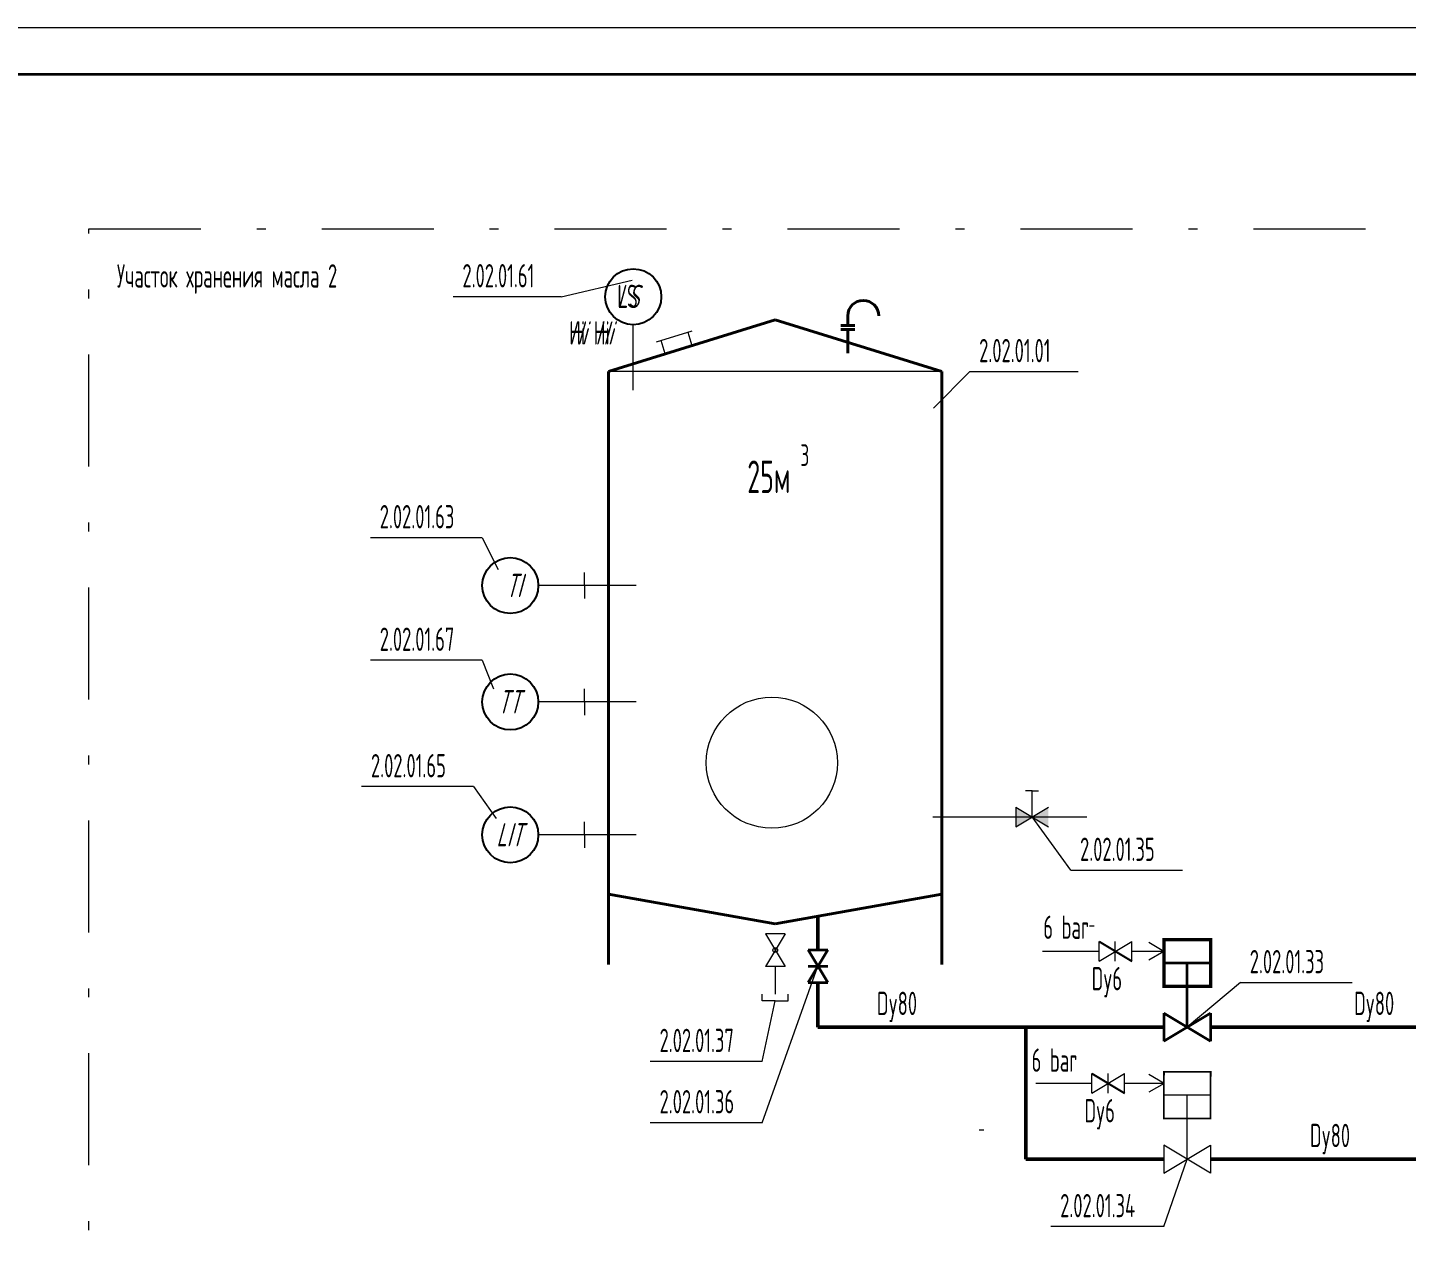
# Model space of a CAD drawing. Header units: millimetres. Extents: x -2281 to 5887, y 0 to 4166.
# Drawn here: x 986.2 to 1134, y 463.1 to 594 of the extents above; entities that cross this region are included whole.
import ezdxf

# ---------------------------------------------------------------- set-up
doc = ezdxf.new("R2010")
doc.units = ezdxf.units.MM
for name, pattern in [('K5LT32772', [0]), ('K5LT32773', [0]), ('K5LT32774', [0]), ('K5LT32776', [0]), ('K5LT32777', [0]), ('K5LT32778', [0]), ('K5LT32781', [0]), ('K5LT32782', [0]), ('K5LT32783', [0]), ('K5LT32785', [0]), ('K5LT32786', [0]), ('K5LT32791', [24.957505, 11.9988, -5.9994, 0.959904, -5.9994]), ('K5LT32792', [0]), ('K5LT32799', [0]), ('K5LT_BASIC', [0]), ('K5LT_THIN', [0])]:
    doc.linetypes.add(name, pattern=pattern)
doc.layers.add('Системный слой', color=7, linetype='Continuous')
doc.styles.add('KTEXTSTYLE', font='GOST_AU.SHX', dxfattribs={"width": 0.96, "height": 5})

# ---------------------------------------------------------------- blocks, each defined once
blk = doc.blocks.new('U787')
at = {"layer": 'Системный слой', "color": 211, "linetype": 'K5LT32799', "lineweight": 35, "true_color": 0xff7fff}
for p, q in [((1069.85, 495.16), (1071.95, 495.16)), ((1069.85, 491.66), (1071.95, 495.16)), ((1071.95, 491.66), (1069.85, 495.16)), ((1069.85, 493.41), (1071.95, 493.41)), ((1069.85, 491.66), (1071.95, 491.66))]:
    blk.add_line(p, q, dxfattribs=at)
blk = doc.blocks.new('U786')
at = {"layer": 'Системный слой', "color": 211, "linetype": 'K5LT32783', "lineweight": 50, "true_color": 0xff7fff}
for p, q in [((1070.9, 498.78), (1070.9, 495.16)), ((1070.9, 491.66), (1070.9, 486.89))]:
    blk.add_line(p, q, dxfattribs=at)
at = {"layer": 'Системный слой'}
blk.add_blockref('U787', (0, 0), dxfattribs=at)
blk = doc.blocks.new('U873')
at = {"layer": 'Системный слой', "color": 7, "linetype": 'K5LT_THIN', "lineweight": 13}
for q in [(1093.85, 509.42), (1109.98, 503.7)]:
    blk.add_line((1097.99, 503.7), q, dxfattribs=at)
at = {"layer": 'Системный слой', "color": 7, "insert": (1098.99, 507.2), "char_height": 2.5, "attachment_point": 1, "style": 'KTEXTSTYLE'}
blk.add_mtext('\\H3.5;\\W0.965;\\Q15;\\Q0;\\W0.715;\\H2.50;2.02.01.35', dxfattribs=at)
blk = doc.blocks.new('U874')
at = {"layer": 'Системный слой', "color": 7, "linetype": 'K5LT_THIN', "lineweight": 13}
for q in [(1066.33, 489.72), (1052.94, 483.22)]:
    blk.add_line((1064.93, 483.22), q, dxfattribs=at)
at = {"layer": 'Системный слой', "color": 7, "insert": (1053.94, 486.72), "char_height": 2.5, "attachment_point": 1, "style": 'KTEXTSTYLE'}
blk.add_mtext('\\H3.5;\\W0.965;\\Q15;\\Q0;\\W0.715;\\H2.50;2.02.01.37', dxfattribs=at)
blk = doc.blocks.new('U875')
at = {"layer": 'Системный слой', "color": 7, "linetype": 'K5LT_THIN', "lineweight": 13}
for q in [(1022.02, 512.66), (1036.45, 509.26)]:
    blk.add_line((1034.01, 512.66), q, dxfattribs=at)
at = {"layer": 'Системный слой', "color": 7, "insert": (1023.02, 516.16), "char_height": 2.5, "attachment_point": 1, "style": 'KTEXTSTYLE'}
blk.add_mtext('\\H3.5;\\W0.965;\\Q15;\\Q0;\\W0.715;\\H2.50;2.02.01.65', dxfattribs=at)
blk = doc.blocks.new('U876')
at = {"layer": 'Системный слой', "color": 7, "linetype": 'K5LT_THIN', "lineweight": 13}
for q in [(1022.96, 526.21), (1036.14, 523.13)]:
    blk.add_line((1034.95, 526.21), q, dxfattribs=at)
at = {"layer": 'Системный слой', "color": 7, "insert": (1023.96, 529.71), "char_height": 2.5, "attachment_point": 1, "style": 'KTEXTSTYLE'}
blk.add_mtext('\\H3.5;\\W0.965;\\Q15;\\Q0;\\W0.715;\\H2.50;2.02.01.67', dxfattribs=at)
blk = doc.blocks.new('U877')
at = {"layer": 'Системный слой', "color": 7, "linetype": 'K5LT_THIN', "lineweight": 13}
for q in [(1022.96, 539.34), (1036.64, 535.94)]:
    blk.add_line((1034.95, 539.34), q, dxfattribs=at)
at = {"layer": 'Системный слой', "color": 7, "insert": (1023.96, 542.84), "char_height": 2.5, "attachment_point": 1, "style": 'KTEXTSTYLE'}
blk.add_mtext('\\H3.5;\\W0.965;\\Q15;\\Q0;\\W0.715;\\H2.50;2.02.01.63', dxfattribs=at)
blk = doc.blocks.new('U878')
at = {"layer": 'Системный слой', "color": 7, "linetype": 'K5LT_THIN', "lineweight": 13}
for q in [(1051, 566.94), (1031.82, 565.16)]:
    blk.add_line((1043.41, 565.16), q, dxfattribs=at)
at = {"layer": 'Системный слой', "color": 7, "insert": (1032.82, 568.66), "char_height": 2.5, "attachment_point": 1, "style": 'KTEXTSTYLE'}
blk.add_mtext('\\H3.5;\\W0.965;\\Q15;\\Q0;\\W0.715;\\H2.50;2.02.01.61', dxfattribs=at)
blk = doc.blocks.new('U879')
at = {"layer": 'Системный слой', "color": 7, "linetype": 'K5LT_THIN', "lineweight": 13}
for q in [(1083.28, 553.22), (1098.77, 557.14)]:
    blk.add_line((1087.18, 557.14), q, dxfattribs=at)
at = {"layer": 'Системный слой', "color": 7, "insert": (1088.18, 560.64), "char_height": 2.5, "attachment_point": 1, "style": 'KTEXTSTYLE'}
blk.add_mtext('\\H3.5;\\W0.965;\\Q15;\\Q0;\\W0.715;\\H2.50;2.02.01.01', dxfattribs=at)
blk = doc.blocks.new('U880')
at = {"layer": 'Системный слой', "color": 7, "linetype": 'K5LT_THIN', "lineweight": 13}
for q in [(1070.9, 493.41), (1052.94, 476.65)]:
    blk.add_line((1064.93, 476.65), q, dxfattribs=at)
at = {"layer": 'Системный слой', "color": 7, "insert": (1053.94, 480.15), "char_height": 2.5, "attachment_point": 1, "style": 'KTEXTSTYLE'}
blk.add_mtext('\\H3.5;\\W0.965;\\Q15;\\Q0;\\W0.715;\\H2.50;2.02.01.36', dxfattribs=at)
blk = doc.blocks.new('U958')
at = {"layer": 'Системный слой', "color": 7, "linetype": 'K5LT_THIN', "lineweight": 13}
for q in [(1110.47, 486.89), (1128.16, 491.66)]:
    blk.add_line((1116.17, 491.66), q, dxfattribs=at)
at = {"layer": 'Системный слой', "color": 7, "insert": (1117.17, 495.16), "char_height": 2.5, "attachment_point": 1, "style": 'KTEXTSTYLE'}
blk.add_mtext('\\H3.5;\\W0.965;\\Q15;\\Q0;\\W0.715;\\H2.50;2.02.01.33', dxfattribs=at)
blk = doc.blocks.new('U959')
at = {"layer": 'Системный слой', "color": 7, "linetype": 'K5LT_THIN', "lineweight": 13}
for q in [(1110.48, 472.73), (1095.86, 465.52)]:
    blk.add_line((1107.98, 465.52), q, dxfattribs=at)
at = {"layer": 'Системный слой', "color": 7, "insert": (1096.86, 469.02), "char_height": 2.5, "attachment_point": 1, "style": 'KTEXTSTYLE'}
blk.add_mtext('\\H3.5;\\W0.965;\\Q15;\\Q0;\\W0.715;\\H2.50;2.02.01.34', dxfattribs=at)
blk = doc.blocks.new('U968')
at = {"layer": 'Системный слой', "color": 7, "linetype": 'K5LT_THIN', "lineweight": 13}
for q in [(1093.85, 509.42), (1109.98, 503.7)]:
    blk.add_line((1097.99, 503.7), q, dxfattribs=at)
at = {"layer": 'Системный слой', "color": 7, "insert": (1098.99, 507.2), "char_height": 2.5, "attachment_point": 1, "style": 'KTEXTSTYLE'}
blk.add_mtext('\\H3.5;\\W0.965;\\Q15;\\Q0;\\W0.715;\\H2.50;2.02.01.35', dxfattribs=at)
blk = doc.blocks.new('U969')
at = {"layer": 'Системный слой', "color": 7, "linetype": 'K5LT_THIN', "lineweight": 13}
for q in [(1066.33, 489.72), (1052.94, 483.22)]:
    blk.add_line((1064.93, 483.22), q, dxfattribs=at)
at = {"layer": 'Системный слой', "color": 7, "insert": (1053.94, 486.72), "char_height": 2.5, "attachment_point": 1, "style": 'KTEXTSTYLE'}
blk.add_mtext('\\H3.5;\\W0.965;\\Q15;\\Q0;\\W0.715;\\H2.50;2.02.01.37', dxfattribs=at)
blk = doc.blocks.new('U970')
at = {"layer": 'Системный слой', "color": 7, "linetype": 'K5LT_THIN', "lineweight": 13}
for q in [(1022.02, 512.66), (1036.45, 509.26)]:
    blk.add_line((1034.01, 512.66), q, dxfattribs=at)
at = {"layer": 'Системный слой', "color": 7, "insert": (1023.02, 516.16), "char_height": 2.5, "attachment_point": 1, "style": 'KTEXTSTYLE'}
blk.add_mtext('\\H3.5;\\W0.965;\\Q15;\\Q0;\\W0.715;\\H2.50;2.02.01.65', dxfattribs=at)
blk = doc.blocks.new('U971')
at = {"layer": 'Системный слой', "color": 7, "linetype": 'K5LT_THIN', "lineweight": 13}
for q in [(1022.96, 526.21), (1036.14, 523.13)]:
    blk.add_line((1034.95, 526.21), q, dxfattribs=at)
at = {"layer": 'Системный слой', "color": 7, "insert": (1023.96, 529.71), "char_height": 2.5, "attachment_point": 1, "style": 'KTEXTSTYLE'}
blk.add_mtext('\\H3.5;\\W0.965;\\Q15;\\Q0;\\W0.715;\\H2.50;2.02.01.67', dxfattribs=at)
blk = doc.blocks.new('U972')
at = {"layer": 'Системный слой', "color": 7, "linetype": 'K5LT_THIN', "lineweight": 13}
for q in [(1022.96, 539.34), (1036.64, 535.94)]:
    blk.add_line((1034.95, 539.34), q, dxfattribs=at)
at = {"layer": 'Системный слой', "color": 7, "insert": (1023.96, 542.84), "char_height": 2.5, "attachment_point": 1, "style": 'KTEXTSTYLE'}
blk.add_mtext('\\H3.5;\\W0.965;\\Q15;\\Q0;\\W0.715;\\H2.50;2.02.01.63', dxfattribs=at)
blk = doc.blocks.new('U973')
at = {"layer": 'Системный слой', "color": 7, "linetype": 'K5LT_THIN', "lineweight": 13}
for q in [(1051, 566.94), (1031.82, 565.16)]:
    blk.add_line((1043.41, 565.16), q, dxfattribs=at)
at = {"layer": 'Системный слой', "color": 7, "insert": (1032.82, 568.66), "char_height": 2.5, "attachment_point": 1, "style": 'KTEXTSTYLE'}
blk.add_mtext('\\H3.5;\\W0.965;\\Q15;\\Q0;\\W0.715;\\H2.50;2.02.01.61', dxfattribs=at)
blk = doc.blocks.new('U974')
at = {"layer": 'Системный слой', "color": 7, "linetype": 'K5LT_THIN', "lineweight": 13}
for q in [(1083.28, 553.22), (1098.77, 557.14)]:
    blk.add_line((1087.18, 557.14), q, dxfattribs=at)
at = {"layer": 'Системный слой', "color": 7, "insert": (1088.18, 560.64), "char_height": 2.5, "attachment_point": 1, "style": 'KTEXTSTYLE'}
blk.add_mtext('\\H3.5;\\W0.965;\\Q15;\\Q0;\\W0.715;\\H2.50;2.02.01.01', dxfattribs=at)
blk = doc.blocks.new('U975')
at = {"layer": 'Системный слой', "color": 7, "linetype": 'K5LT_THIN', "lineweight": 13}
for q in [(1070.9, 493.41), (1052.94, 476.65)]:
    blk.add_line((1064.93, 476.65), q, dxfattribs=at)
at = {"layer": 'Системный слой', "color": 7, "insert": (1053.94, 480.15), "char_height": 2.5, "attachment_point": 1, "style": 'KTEXTSTYLE'}
blk.add_mtext('\\H3.5;\\W0.965;\\Q15;\\Q0;\\W0.715;\\H2.50;2.02.01.36', dxfattribs=at)
blk = doc.blocks.new('T91')
at = {"layer": 'Системный слой', "color": 7, "char_height": 2.5, "attachment_point": 1, "style": 'KTEXTSTYLE'}
for s, insert in [('\\H3.5;\\W0.965;\\Q15;\\Q0;\\W0.715;\\H2.33;3', (1069.03, 549.35)), ('\\H3.5;\\W0.965;\\Q15;\\Q0;\\W0.715;25м', (1063.34, 547.61))]:
    blk.add_mtext(s, dxfattribs=dict(at, insert=insert))

msp = doc.modelspace()

# ---------------------------------------------------------------- hatches: boundary and pattern name
at = {"layer": 'Системный слой'}
h = msp.add_hatch(color=7, dxfattribs=at)
h.paths.add_polyline_path([(1093.84553, 509.41535), (1095.59553, 508.36535), (1095.59553, 510.46535)])
h.paths.add_polyline_path([(1092.09553, 510.46535), (1092.09553, 508.36535), (1093.84553, 509.41535)])
h = msp.add_hatch(color=7, dxfattribs=at)
h.paths.add_polyline_path([(1093.84553, 509.41535), (1095.59553, 508.36535), (1095.59553, 510.46535)])
h.paths.add_polyline_path([(1092.09553, 510.46535), (1092.09553, 508.36535), (1093.84553, 509.41535)])

# ---------------------------------------------------------------- linework, layer by layer
at = {"color": 7, "linetype": 'K5LT_THIN', "lineweight": 13}
msp.add_line((841, 594), (1682, 594), dxfattribs=at)
at = {"color": 5, "linetype": 'K5LT_BASIC', "lineweight": 35, "true_color": 0x0000ff}
msp.add_line((861, 589), (1677, 589), dxfattribs=at)
at = {"layer": 'Системный слой', "color": 211, "linetype": 'K5LT32791', "lineweight": 18, "true_color": 0xff7fff}
for p, q in [((992.78034, 197.55695), (992.78034, 572.44832)), ((992.78034, 572.44832), (1306.60789, 572.44832)), ((992.78034, 197.55695), (992.78034, 572.44832)), ((992.78034, 572.44832), (1306.60789, 572.44832))]:
    msp.add_line(p, q, dxfattribs=at)
at = {"layer": 'Системный слой', "color": 7, "linetype": 'K5LT32785', "lineweight": 40}
for p, q in [((1074.09403, 562.08576), (1074.09403, 563.09828)), ((1074.09403, 562.08576), (1074.09403, 563.09828)), ((1066.32983, 562.70022), (1048.47983, 557.13653)), ((1066.32983, 562.70022), (1048.47983, 557.13653)), ((1084.17983, 557.13653), (1066.32983, 562.70022)), ((1084.17983, 557.13653), (1066.32983, 562.70022)), ((1074.84403, 562.08576), (1073.34403, 562.08576)), ((1074.84403, 562.08576), (1073.34403, 562.08576)), ((1074.84403, 561.63766), (1073.34403, 561.63766)), ((1074.84403, 561.63766), (1073.34403, 561.63766)), ((1074.09403, 559.12053), (1074.09403, 561.63766)), ((1074.09403, 559.12053), (1074.09403, 561.63766)), ((1048.47983, 557.13653), (1048.47983, 501.13653)), ((1048.47983, 557.13653), (1048.47983, 501.13653)), ((1084.17983, 501.13653), (1084.17983, 557.13653)), ((1084.17983, 501.13653), (1084.17983, 557.13653)), ((1066.32983, 497.97366), (1048.47983, 501.13653)), ((1048.47983, 501.13653), (1048.47983, 493.59647)), ((1066.32983, 497.97366), (1048.47983, 501.13653)), ((1048.47983, 501.13653), (1048.47983, 493.59647)), ((1084.17983, 501.13653), (1066.32983, 497.97366)), ((1084.17983, 501.13653), (1066.32983, 497.97366)), ((1084.17983, 501.13653), (1084.17983, 493.59647)), ((1084.17983, 501.13653), (1084.17983, 493.59647))]:
    msp.add_line(p, q, dxfattribs=at)
at = {"layer": 'Системный слой', "color": 7, "linetype": 'K5LT32786', "lineweight": 18}
msp.add_line((1051.12393, 555.13276), (1051.12393, 562.15514), dxfattribs=at)
msp.add_line((1051.12393, 555.13276), (1051.12393, 562.15514), dxfattribs=at)
at = {"layer": 'Системный слой', "color": 7, "linetype": 'K5LT32776', "lineweight": 18}
for p, q in [((1053.61702, 560.30892), (1057.43582, 561.49921)), ((1053.61702, 560.30892), (1057.43582, 561.49921)), ((1054.54073, 559.02566), (1054.09437, 560.45771)), ((1054.54073, 559.02566), (1054.09437, 560.45771)), ((1056.95847, 561.35042), (1057.40483, 559.91837)), ((1056.95847, 561.35042), (1057.40483, 559.91837)), ((1084.17983, 557.13653), (1048.47983, 557.13653)), ((1084.17983, 557.13653), (1048.47983, 557.13653)), ((1045.90096, 534.20819), (1045.90096, 535.60819)), ((1045.90096, 534.20819), (1045.90096, 535.60819)), ((1051.44824, 534.20819), (1040.94824, 534.20819)), ((1051.44824, 534.20819), (1040.94824, 534.20819)), ((1045.90096, 534.20819), (1045.90096, 532.80819)), ((1045.90096, 534.20819), (1045.90096, 532.80819)), ((1045.90096, 521.73353), (1045.90096, 523.13353)), ((1045.90096, 521.73353), (1045.90096, 523.13353)), ((1051.44824, 521.73353), (1040.94824, 521.73353)), ((1051.44824, 521.73353), (1040.94824, 521.73353)), ((1045.90096, 521.73353), (1045.90096, 520.33353)), ((1045.90096, 521.73353), (1045.90096, 520.33353)), ((1093.84553, 512.21535), (1093.14553, 512.21535)), ((1093.84553, 512.21535), (1093.14553, 512.21535)), ((1093.84553, 509.41535), (1093.84553, 512.21535)), ((1093.84553, 512.21535), (1094.54553, 512.21535)), ((1093.84553, 509.41535), (1093.84553, 512.21535)), ((1093.84553, 512.21535), (1094.54553, 512.21535)), ((1092.09553, 510.46535), (1092.09553, 508.36535)), ((1092.09553, 510.46535), (1095.59553, 508.36535)), ((1092.09553, 508.36535), (1095.59553, 510.46535)), ((1092.09553, 510.46535), (1092.09553, 508.36535)), ((1092.09553, 510.46535), (1095.59553, 508.36535)), ((1092.09553, 508.36535), (1095.59553, 510.46535)), ((1045.90096, 507.49931), (1045.90096, 508.89931)), ((1045.90096, 507.49931), (1045.90096, 508.89931)), ((1083.21778, 509.41535), (1099.70144, 509.41535)), ((1083.21778, 509.41535), (1099.70144, 509.41535)), ((1051.44824, 507.49931), (1040.94824, 507.49931)), ((1051.44824, 507.49931), (1040.94824, 507.49931)), ((1045.90096, 507.49931), (1045.90096, 506.09931)), ((1045.90096, 507.49931), (1045.90096, 506.09931))]:
    msp.add_line(p, q, dxfattribs=at)
at = {"layer": 'Системный слой', "color": 6, "linetype": 'K5LT32792', "lineweight": 18, "true_color": 0xff00ff}
for p, q in [((1067.37983, 496.89545), (1065.27983, 496.89545)), ((1067.37983, 496.89545), (1065.27983, 493.39545)), ((1065.27983, 496.89545), (1067.37983, 493.39545)), ((1067.37983, 496.89545), (1065.27983, 496.89545)), ((1067.37983, 496.89545), (1065.27983, 493.39545)), ((1065.27983, 496.89545), (1067.37983, 493.39545)), ((1067.37983, 493.39545), (1065.27983, 493.39545)), ((1067.37983, 493.39545), (1065.27983, 493.39545)), ((1066.32983, 493.39545), (1066.32983, 490.41727)), ((1066.32983, 493.39545), (1066.32983, 490.41727)), ((1064.92983, 489.71727), (1064.92983, 490.41727)), ((1064.92983, 489.71727), (1064.92983, 490.41727)), ((1066.32983, 489.71727), (1064.92983, 489.71727)), ((1066.32983, 489.71727), (1064.92983, 489.71727)), ((1066.32983, 489.71727), (1067.72983, 489.71727)), ((1066.32983, 489.71727), (1067.72983, 489.71727)), ((1067.72983, 489.71727), (1067.72983, 490.41727)), ((1067.72983, 489.71727), (1067.72983, 490.41727))]:
    msp.add_line(p, q, dxfattribs=at)
at = {"layer": 'Системный слой', "color": 7, "linetype": 'K5LT32782', "lineweight": 0}
for p, q in [((1099.98503, 497.75489), (1100.48503, 497.75489)), ((1099.98503, 497.75489), (1100.48503, 497.75489)), ((1088.19459, 475.8716), (1088.69459, 475.8716)), ((1088.19459, 475.8716), (1088.69459, 475.8716))]:
    msp.add_line(p, q, dxfattribs=at)
at = {"layer": 'Системный слой', "color": 4, "linetype": 'K5LT32772', "lineweight": 18, "true_color": 0x00ffff}
for p, q in [((1101.02219, 495.01165), (1094.96219, 495.01165)), ((1101.02219, 493.96165), (1101.02219, 496.06165)), ((1101.02219, 493.96165), (1104.52219, 496.06165)), ((1102.76426, 493.96165), (1102.76426, 496.06165)), ((1102.77219, 495.01165), (1102.76426, 495.01165)), ((1104.52219, 493.96165), (1104.52219, 496.06165)), ((1107.98161, 495.00961), (1104.52219, 495.00961)), ((1107.98161, 495.00961), (1106.35224, 494.08182)), ((1107.98164, 495.01465), (1106.36346, 495.96183)), ((1100.25134, 479.807), (1100.25134, 481.907)), ((1100.25134, 479.807), (1103.75134, 481.907)), ((1101.9934, 479.807), (1101.9934, 481.907)), ((1103.75134, 479.807), (1103.75134, 481.907)), ((1107.98367, 480.86), (1106.36549, 481.80717)), ((1100.25134, 480.857), (1094.26655, 480.857)), ((1102.00134, 480.857), (1101.9934, 480.857)), ((1107.98364, 480.85496), (1103.75134, 480.85496)), ((1107.98364, 480.85496), (1106.35427, 479.92717))]:
    msp.add_line(p, q, dxfattribs=at)
at = {"layer": 'Системный слой', "color": 4, "linetype": 'K5LT32774', "lineweight": 25, "true_color": 0x00ffff}
for p, q in [((1101.02219, 496.06165), (1104.52219, 493.96165)), ((1100.25134, 481.907), (1103.75134, 479.807))]:
    msp.add_line(p, q, dxfattribs=at)
at = {"layer": 'Системный слой', "color": 4, "linetype": 'K5LT32773', "lineweight": 18, "true_color": 0x00ffff}
for p, q in [((1102.78013, 495.00689), (1102.76426, 495.00689)), ((1102.00928, 480.85223), (1101.9934, 480.85223))]:
    msp.add_line(p, q, dxfattribs=at)
at = {"layer": 'Системный слой', "color": 211, "linetype": 'K5LT32799', "lineweight": 35, "true_color": 0xff7fff}
for p, q in [((1112.97618, 493.76165), (1107.97618, 493.76165)), ((1110.47314, 486.88667), (1110.47314, 493.76165)), ((1112.97314, 485.38667), (1107.97314, 488.38667)), ((1107.97314, 488.38667), (1107.97314, 485.38667)), ((1107.97314, 485.38667), (1112.97314, 488.38667)), ((1112.97314, 488.38667), (1112.97314, 485.38667))]:
    msp.add_line(p, q, dxfattribs=at)
at = {"layer": 'Системный слой', "color": 211, "linetype": 'K5LT32783', "lineweight": 50, "true_color": 0xff7fff}
for p, q in [((1070.90219, 486.88667), (1107.97314, 486.88667)), ((1112.97314, 486.88667), (1136.88504, 486.88667))]:
    msp.add_line(p, q, dxfattribs=at)
at = {"layer": 'Системный слой', "color": 191, "linetype": 'K5LT32781', "lineweight": 50, "true_color": 0xbf7fff}
for p, q in [((1093.17822, 486.88667), (1093.17822, 472.72884)), ((1112.97517, 472.73201), (1135.37096, 472.73201)), ((1093.17822, 472.72884), (1107.97517, 472.72884))]:
    msp.add_line(p, q, dxfattribs=at)
at = {"layer": 'Системный слой', "color": 200, "linetype": 'K5LT32778', "lineweight": 18, "true_color": 0xbf00ff}
for p, q in [((1112.97821, 479.607), (1107.97821, 479.607)), ((1110.47517, 472.73201), (1110.47821, 479.607)), ((1112.97517, 471.23201), (1107.97517, 474.23201)), ((1107.97517, 474.23201), (1107.97517, 471.23201)), ((1107.97517, 471.23201), (1112.97517, 474.23201)), ((1112.97517, 474.23201), (1112.97517, 471.23201))]:
    msp.add_line(p, q, dxfattribs=at)
at = {"layer": 'Системный слой', "color": 211, "linetype": 'K5LT32799', "true_color": 0xff7fff, "const_width": 0.35}
msp.add_lwpolyline([(1112.97416, 491.26166), (1107.97416, 491.26166), (1107.98137, 496.26165), (1112.98137, 496.26165)], close=True, dxfattribs=at)
at = {"layer": 'Системный слой', "color": 200, "linetype": 'K5LT32778', "true_color": 0xbf00ff, "const_width": 0.18}
msp.add_lwpolyline([(1112.97618, 477.10701), (1107.97618, 477.10701), (1107.98339, 482.10699), (1112.98339, 482.10699)], close=True, dxfattribs=at)
at = {"layer": 'Системный слой', "color": 7, "linetype": 'K5LT32777', "lineweight": 25}
for centre in [(1051.12393, 565.15514), (1051.12393, 565.15514), (1037.94824, 534.20819), (1037.94824, 534.20819), (1037.94824, 521.73353), (1037.94824, 521.73353), (1037.94824, 507.49931), (1037.94824, 507.49931)]:
    msp.add_circle(centre, 3, dxfattribs=at)
at = {"layer": 'Системный слой', "color": 7, "linetype": 'K5LT32776', "lineweight": 18}
msp.add_circle((1065.96856, 515.22667), 7.02373, dxfattribs=at)
msp.add_circle((1065.96856, 515.22667), 7.02373, dxfattribs=at)
at = {"layer": 'Системный слой', "color": 6, "linetype": 'K5LT32792', "lineweight": 18, "true_color": 0xff00ff}
msp.add_circle((1066.32983, 495.14545), 0.25, dxfattribs=at)
msp.add_circle((1066.32983, 495.14545), 0.25, dxfattribs=at)
at = {"layer": 'Системный слой', "color": 7, "linetype": 'K5LT32785', "lineweight": 40}
msp.add_arc((1075.75867, 563.09828), 1.66464, 0, 180, dxfattribs=at)
msp.add_arc((1075.75867, 563.09828), 1.66464, 0, 180, dxfattribs=at)

# ---------------------------------------------------------------- block references
at = {"layer": 'Системный слой'}
for name in ['U878', 'U973', 'U879', 'U974', 'T91', 'U877', 'U972', 'U876', 'U971', 'U875', 'U970', 'U873', 'U968', 'U786', 'U958', 'U880', 'U975', 'U874', 'U969', 'U959']:
    msp.add_blockref(name, (0, 0), dxfattribs=at)

# ---------------------------------------------------------------- texts
at = {"layer": 'Системный слой', "color": 7, "char_height": 2.5, "attachment_point": 1, "style": 'KTEXTSTYLE'}
for s, insert in [('\\H3.5;\\W0.965;\\Q15;\\Q0;\\W0.715;\\H2.50;Участок хранения масла 2', (995.80145, 568.63848)), ('\\H3.5;\\W0.965;\\Q15;\\Q0;\\W0.715;\\H2.50;LS', (1049.41683, 566.44617)), ('\\H3.5;\\W0.965;\\Q15;\\Q15;\\W0.765;\\H2.50;LS', (1049.41683, 566.44617)), ('\\H3.5;\\W0.965;\\Q15;\\Q0;\\W0.715;\\H2.50;Hi Hi', (1044.26804, 562.53089)), ('\\H3.5;\\W0.965;\\Q15;\\Q15;\\W0.765;\\H2.50;Hi Hi', (1044.26804, 562.53089)), ('\\H3.5;\\W0.965;\\Q15;\\Q15;\\W0.765;\\H2.50;TI', (1037.45752, 535.47433)), ('\\H3.5;\\W0.965;\\Q15;\\Q15;\\W0.765;\\H2.50;TI', (1037.45752, 535.47433)), ('\\H3.5;\\W0.965;\\Q15;\\Q15;\\W0.765;\\H2.50;TT', (1036.59763, 522.99968)), ('\\H3.5;\\W0.965;\\Q15;\\Q15;\\W0.765;\\H2.50;TT', (1036.59763, 522.99968)), ('\\H3.5;\\W0.965;\\Q15;\\Q15;\\W0.765;\\H2.50;LIT', (1036.45367, 508.76545)), ('\\H3.5;\\W0.965;\\Q15;\\Q15;\\W0.765;\\H2.50;LIT', (1036.45367, 508.76545)), ('\\H3.5;\\W0.965;\\Q15;\\Q0;\\W0.715;\\H2.50;6 bar', (1095.0487, 498.84984)), ('\\H3.5;\\W0.965;\\Q15;\\Q0;\\W0.715;\\H2.50;Dy6', (1100.23174, 493.33878)), ('\\H3.5;\\W0.965;\\Q15;\\Q0;\\W0.715;\\H2.50;Dy80', (1077.23093, 490.68634)), ('\\H3.5;\\W0.965;\\Q15;\\Q0;\\W0.715;\\H2.50;Dy80', (1128.35051, 490.68634)), ('\\H3.5;\\W0.965;\\Q15;\\Q0;\\W0.715;\\H2.50;6 bar', (1093.79795, 484.60527)), ('\\H3.5;\\W0.965;\\Q15;\\Q0;\\W0.715;\\H2.50;Dy6', (1099.46088, 479.18412)), ('\\H3.5;\\W0.965;\\Q15;\\Q0;\\W0.715;\\H2.50;Dy80', (1123.62472, 476.53168))]:
    msp.add_mtext(s, dxfattribs=dict(at, insert=insert))

doc.saveas('drawing.dxf')
